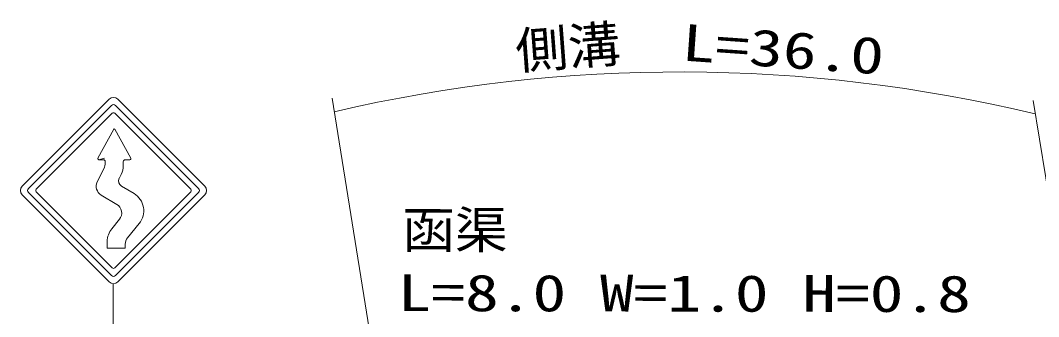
# Model space of a CAD drawing. Units: millimetres, scale not verified. Extents: x 40000 to 680000, y 20000 to 380000.
# Drawn here: x 300501 to 351330, y 314827 to 329608 of the extents above; entities that cross this region are included whole.
import ezdxf
from ezdxf.enums import TextEntityAlignment as Align

# ---------------------------------------------------------------- set-up
doc = ezdxf.new("R2010")
doc.units = ezdxf.units.MM
doc.header["$LTSCALE"] = 1000
doc.layers.add('M-BGD-HTXT', color=7, linetype='Continuous', lineweight=13)
doc.styles.add('ＭＳ ゴシック', font='')
doc.styles.get('ＭＳ ゴシック').set_extended_font_data('MS Gothic')

msp = doc.modelspace()

# ---------------------------------------------------------------- linework, layer by layer
at = {"layer": 'M-BGD-HTXT'}
for p, q in [((304938, 325680), (300589, 321331)), ((300907, 321225), (305044, 325361)), ((305256, 325361), (309393, 321225)), ((305362, 325680), (309711, 321331)), ((318261, 312095), (316062, 325723)), ((352002, 319828), (351049, 325607)), ((305079, 324972), (301296, 321189)), ((309004, 321189), (305221, 324972)), ((305162, 324173), (304376, 322727)), ((305217, 324174), (306010, 322727)), ((304699, 322735), (304394, 322647)), ((304420, 322653), (304639, 322653)), ((304739, 322553), (304739, 322513)), ((305638, 322553), (305638, 322370)), ((305966, 322653), (305738, 322653)), ((304667, 322203), (304341, 321546)), ((305534, 321926), (305435, 321727)), ((305550, 321336), (306174, 320964)), ((300589, 320907), (304938, 316558)), ((305044, 316876), (300907, 321013)), ((301296, 321048), (305079, 317265)), ((304533, 320895), (305315, 320428)), ((305221, 317265), (309004, 321048)), ((309393, 321013), (305256, 316876)), ((309711, 320907), (305362, 316558)), ((305446, 319683), (305063, 319213)), ((306437, 319474), (305851, 318754)), ((304838, 318581), (304838, 318250)), ((304838, 318250), (305738, 318250)), ((305738, 318439), (305738, 318250)), ((305134, 316470), (305134, 313215))]:
    msp.add_line(p, q, dxfattribs=at)
for centre, radius, start, end in [((333426, 250923), 76112, 76.52759, 103.10425), ((305150, 325467), 300, 45, 135), ((305150, 325255), 150, 45, 135), ((305150, 324902), 100, 45, 135), ((305190, 324158), 31.7, 28.7198, 151.5023), ((304420, 322703), 50, 151.5023, 270), ((304639, 322553), 100, 360, 90), ((304039, 322513), 700, 333.6579, 360), ((304638, 322370), 1000, 333.6579, 360), ((305738, 322553), 100, 90, 180), ((305966, 322703), 50, 270, 28.7198), ((300801, 321119), 300, 135, 225), ((304789, 321324), 500, 153.6579, 239.1843), ((305704, 321594), 300, 153.6579, 239.1843), ((309499, 321119), 300, 315, 45), ((301014, 321119), 150, 135, 225), ((301367, 321119), 100, 135, 225), ((305661, 320105), 1000, 320.8263, 59.1843), ((308933, 321119), 100, 315, 45), ((309287, 321119), 150, 315, 45), ((305059, 319999), 500, 320.8263, 59.1843), ((305838, 318581), 1000, 140.8263, 180), ((306238, 318439), 500, 140.8263, 180), ((305150, 317336), 100, 225, 315), ((305150, 316982), 150, 225, 315), ((305150, 316770), 300, 225, 315)]:
    msp.add_arc(centre, radius, start, end, dxfattribs=at)

# ---------------------------------------------------------------- texts
at = {"layer": 'M-BGD-HTXT', "style": 'ＭＳ ゴシック'}
for s, rotation, width, p in [('側溝 ', 4.3, 1.05, (325324, 326613)), ('L=36.0', 356, 1.35, (333433, 327060)), ('函渠 ', 359.9, 1.05, (319565, 317692)), ('L=8.0 W=1.0 H=0.8', 359.9, 1.35, (319329, 314553))]:
    msp.add_text(s, height=1833, rotation=rotation, dxfattribs=dict(at, width=width)).set_placement(p, align=Align.BOTTOM_LEFT)

doc.saveas('drawing.dxf')
